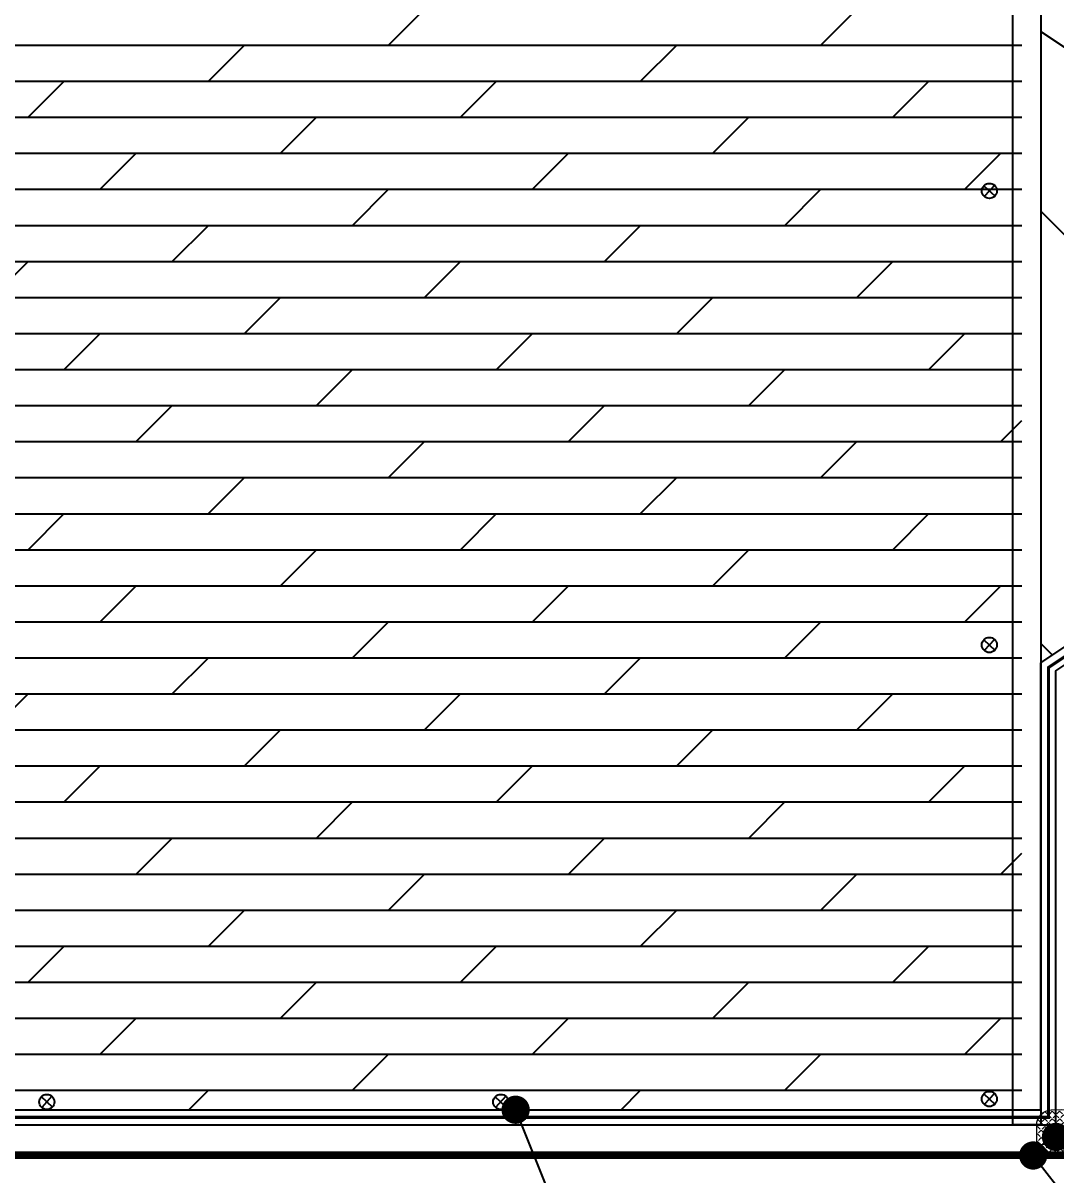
# Model space of a CAD drawing. Extents: x -89702 to 926017, y -610001 to -56924.
# Drawn here: x 54020 to 60847, y -131050 to -123439 of the extents above; entities that cross this region are included whole.
import ezdxf

# ---------------------------------------------------------------- set-up
doc = ezdxf.new("R2010")
doc.units = 0
doc.header["$LTSCALE"] = 10
doc.header["$MEASUREMENT"] = 0
doc.linetypes.add('CENTER', pattern=[2, 1.25, -0.25, 0.25, -0.25])
for name, color, linetype in [('DIM_LEAD', 3, 'Continuous'), ('W-_ANTICOLLISION防撞措施', 6, 'Continuous'), ('W-PLASTIC_RAILINGS塑木栏杆', 6, 'Continuous'), ('W-STEEL_FRAME钢架', 3, 'Continuous'), ('W-WOOD_FLOOR木地板', 30, 'Continuous')]:
    doc.layers.add(name, color=color, linetype=linetype)
doc.layers.add('护舷', color=40, linetype='Continuous', lineweight=15)
doc.layers.add('护角', color=8, linetype='Continuous', lineweight=9)
doc.styles.add('STANDARD_T3', font='simplex.shx', dxfattribs={"width": 0.7, "bigfont": 'gbcbig.shx'})
doc.dimstyles.new('W&&200', dxfattribs={"dimtxt": 700, "dimasz": 200, "dimexe": 500, "dimexo": 600, "dimgap": 200, "dimtad": 1, "dimdec": 0, "dimzin": 0, "dimdsep": 46, "dimtxsty": 'STANDARD_T3', "dimcen": 0.09, "dimclrd": 1, "dimclre": 1, "dimclrt": 7, "dimazin": 2, "dimtfac": 1, "dimtdec": 0, "dimtix": 1, "dimtmove": 2, "dimatfit": 3, "dimfxl": 0, "dimtolj": 1, "dimtzin": 0, "dimarcsym": 0})

# ---------------------------------------------------------------- blocks, each defined once
blk = doc.blocks.new('*D85')
at = {"layer": 'Defpoints', "color": 0, "transparency": 16777216}
for p in [(53713.31264249946, -130719.5643939077), (60847.30962359731, -130719.5643713261), (53713.31264249946, -134278.6058071854)]:
    blk.add_point(p, dxfattribs=at)
at = {"layer": 'W-WOOD_FLOOR木地板', "color": 1, "lineweight": -2, "transparency": 16777216}
for p, q in [((53713.31264249946, -134178.6058071854), (53713.31264249946, -134778.6058071854)), ((60847.30962359731, -134178.6058071854), (60847.30962359731, -134778.6058071854)), ((60647.30962359731, -134278.6058071854), (53913.31264249946, -134278.6058071854))]:
    blk.add_line(p, q, dxfattribs=at)
at = {"layer": 'W-WOOD_FLOOR木地板', "color": 1, "transparency": 16777216}
for points in [[(53913.31264249946, -134245.2724738521), (53913.31264249946, -134311.9391405187), (53713.31264249946, -134278.6058071854)], [(60647.30962359731, -134245.2724738521), (60647.30962359731, -134311.9391405187), (60847.30962359731, -134278.6058071854)]]:
    blk.add_solid(points, dxfattribs=at)
at = {"layer": 'W-WOOD_FLOOR木地板', "color": 7, "transparency": 16777216, "insert": (57280.31113304838, -133728.6058071854), "char_height": 700, "attachment_point": 5, "style": 'STANDARD_T3'}
blk.add_mtext('\\A1;7134', dxfattribs=at)
blk = doc.blocks.new('护角')
at = {"layer": '护角', "linetype": 'Continuous', "lineweight": 0}
h = blk.add_hatch(dxfattribs=at)
h.set_pattern_fill('ANGLE', color=40, scale=5, angle=45)
h.set_pattern_definition([(45, (0, 0), (-24.69570433294018, 24.69570433294018), [25.4, -9.525]), (135, (0, 0), (-24.69570433294018, -24.69570433294018), [25.4, -9.525])])
h.paths.add_polyline_path([(229.1164450852177, 176.9150141318005, 0.4142135623730951), (176.9150094857905, 229.1164497312276), (-7.144780909e-07, 229.1164497312184), (-7.144772098e-07, 100.0000039315675, 0.4142135623730972), (99.9999992855242, 3.9315682443e-06), (229.1164450852229, 3.9315700633e-06)])
h.paths.add_polyline_path([(176.9150094857905, 280.0000039315691), (66.85919910781743, 280.0000039315691), (-7.144781478e-07, 229.1164497312184), (176.9150094857905, 229.1164497312276)])
h.paths.add_polyline_path([(176.9150094857905, 280.0000039315283), (176.9150094857905, 229.1164497312276, -0.4142135623730951), (229.1164450852177, 176.9150141318005), (279.9999992855183, 176.9150141318014, 0.4142135623730926)])
h.paths.add_polyline_path([(279.9999992855228, 176.9150141318014), (229.1164450852177, 176.9150141318005), (229.1164450852229, 3.9315700349e-06), (279.9999992855237, 65.07846200155018)])
at = {"layer": '护角', "color": 40, "linetype": 'Continuous', "lineweight": 0}
for p, q in [((-7.144781193e-07, 229.1164497312184), (66.8591991078174, 280.0000039315691)), ((-7.144781193e-07, 229.1164497312184), (-7.144772098e-07, 100.0000039315673)), ((176.9150094857905, 229.1164497312184), (-7.144781193e-07, 229.1164497312184)), ((66.8591991078174, 280.0000039315691), (176.9150094857905, 280.0000039315691)), ((176.9150094857905, 229.1164497312184), (176.9150094857905, 280.0000039315282)), ((229.1164450852229, 176.9150141318005), (229.1164450852229, 3.9315700633e-06)), ((229.1164450852239, 176.9150141318005), (279.9999992855228, 176.9150141318014)), ((279.9999992855228, 176.9150141318005), (279.9999992855237, 65.07846200155018)), ((99.9999992855228, 3.9315682443e-06), (229.1164450852229, 3.9315700633e-06)), ((229.1164450852229, 3.9315700633e-06), (279.9999992855237, 65.07846200155018))]:
    blk.add_line(p, q, dxfattribs=at)
at = {"layer": '护角', "color": 1, "linetype": 'CENTER', "ltscale": 0.2}
for p, q in [((223.6164450852248, 229.1164497312193), (234.6164450852248, 229.1164497312193)), ((229.1164450852248, 223.6164497312193), (229.1164450852248, 234.6164497312193))]:
    blk.add_line(p, q, dxfattribs=at)
at = {"layer": '护角', "color": 40, "linetype": 'Continuous', "lineweight": 0}
for centre, radius, start, end in [((176.9150094857905, 176.9150141318005), 103.0849897997278, 0, 90), ((176.9150094857905, 176.9150141318005), 52.20143559942716, 0, 90), ((99.9999992855228, 100.0000039315682), 100, 180, 270)]:
    blk.add_arc(centre, radius, start, end, dxfattribs=at)
blk = doc.blocks.new('A$Cfe1adb12')
at = {"layer": '护舷', "rotation": 320.3357902113834}
blk.add_blockref('护角', (-1.959502696990967e-06, 178.7203795011155), dxfattribs=at)
blk = doc.blocks.new('dimaideng')
for p, q in [((564093.6504764834, -312859.8047351431), (564167.724875482, -312926.9834774132)), ((564164.890825282, -312856.9229590791), (564096.4845266835, -312929.8652534772))]:
    blk.add_line(p, q)
blk.add_circle((564130.6876759827, -312893.3941062782), 50)
blk = doc.blocks.new('*U70')
blk.add_blockref('dimaideng', (-564130.6876759827, 312893.3941062782))
blk = doc.blocks.new('*U71')
at = {"color": 0, "linetype": 'ByBlock', "lineweight": -2, "transparency": 16777216}
for p in [(3.673940397442059e-13, 6000), (1.83697019872103e-13, 3000), (0, 0)]:
    blk.add_blockref('*U70', p, dxfattribs=at)
blk = doc.blocks.new('*U56')
blk.add_blockref('dimaideng', (-564130.6876759827, 312893.3941062782))
blk = doc.blocks.new('*U57')
at = {"color": 0, "linetype": 'ByBlock', "lineweight": -2, "transparency": 16777216}
for p in [(1.83697019872103e-13, 3000), (0, 0)]:
    blk.add_blockref('*U56', p, dxfattribs=at)
blk = doc.blocks.new('*D2374')
at = {"layer": 'Defpoints', "color": 0, "transparency": 16777216}
for p in [(62347.18813954364, -126719.5643713257), (60847.30962359731, -130719.5643713261), (62347.18813954364, -134278.6058071854)]:
    blk.add_point(p, dxfattribs=at)
at = {"layer": 'W-WOOD_FLOOR木地板', "color": 1, "lineweight": -2, "transparency": 16777216}
for p, q in [((60847.30962359731, -134178.6058071854), (60847.30962359731, -134778.6058071854)), ((62347.18813954364, -134178.6058071854), (62347.18813954364, -134778.6058071854)), ((60647.30962359731, -134278.6058071854), (60447.30962359731, -134278.6058071854)), ((60847.30962359731, -134278.6058071854), (62347.18813954364, -134278.6058071854)), ((62547.18813954364, -134278.6058071854), (62747.18813954364, -134278.6058071854))]:
    blk.add_line(p, q, dxfattribs=at)
at = {"layer": 'W-WOOD_FLOOR木地板', "color": 1, "transparency": 16777216}
for points in [[(60647.30962359731, -134245.2724738521), (60647.30962359731, -134311.9391405187), (60847.30962359731, -134278.6058071854)], [(62547.18813954364, -134245.2724738521), (62547.18813954364, -134311.9391405187), (62347.18813954364, -134278.6058071854)]]:
    blk.add_solid(points, dxfattribs=at)
at = {"layer": 'W-WOOD_FLOOR木地板', "color": 7, "transparency": 16777216, "insert": (61597.24888157047, -133728.6058071854), "char_height": 700, "attachment_point": 5, "style": 'STANDARD_T3'}
blk.add_mtext('\\A1;1500', dxfattribs=at)

msp = doc.modelspace()

# ---------------------------------------------------------------- hatches: boundary and pattern name
at = {"layer": 'W-WOOD_FLOOR木地板'}
h = msp.add_hatch(dxfattribs=at)
h.set_pattern_fill('DOLMIT', color=256, scale=300)
h.set_pattern_definition([(0, (0, 0), (0, 238.122618), []), (45, (0, 0), (-476.2449108957954, 476.2449108957954), [336.756381, -673.512])])
edge = h.paths.add_edge_path()
edge.add_line((60622.30962324358, -102819.8312473243), (55146.09257740428, -102819.8038086314))
edge.add_line((55146.09257740428, -102819.8038086314), (53996.59387888265, -103586.136274318))
edge.add_line((53996.59387888265, -103586.136274318), (53996.59387888264, -106373.3797993869))
edge.add_line((53996.59387888264, -106373.3797993869), (49847.3093239218, -106373.3797993329))
edge.add_line((49847.3093239218, -106373.3797993329), (49847.30932390562, -102819.7957548155))
edge.add_line((49847.30932390562, -102819.7957548155), (46403.52305819088, -102819.7602622524))
edge.add_arc((36695.42038167642, -100101.547293762), 10081.46513755897, 318.1758005539471, 344.3580588203071, ccw=False)
edge.add_arc((8824.444655262174, -134926.5773190099), 45185.57901052471, 5.469640641015474, 38.457154601379614, ccw=False)
edge.add_line((53804.28669785825, -130619.5643936197), (60622.30962324358, -130619.5643716427))
edge.add_line((60622.30962324358, -130619.5643716427), (60622.30962324358, -102819.8312473243))
h.paths.add_polyline_path([(51947.30932160333, -115086.1362743181), (51947.30932160324, -106373.379799314), (53996.59387888265, -106376.3895366207), (53996.59387890477, -103586.1362742412), (57947.30932156596, -103586.136274318), (57947.30932156596, -115086.136274318)], flags=16)
h = msp.add_hatch(dxfattribs=at)
h.set_pattern_fill('DOLMIT', color=256, scale=300, angle=90)
h.set_pattern_definition([(90, (30020.58707908331, -641637.8774487574), (-238.122618, 1.45808050969144e-14), []), (135, (30020.58707908331, -641637.8774487574), (-476.2449108957955, -476.2449108957954), [336.756381, -673.512])])
h.paths.add_polyline_path([(62316.91057097964, -126620.5362798341), (60747.30962324358, -127666.9369075087), (60747.30962324358, -123497.5802094254), (62278.13886787745, -124504.5625809377), (87745.11426515062, -124505.7387785761), (87745.12280498969, -126620.536298184)])

# ---------------------------------------------------------------- linework, layer by layer
msp.add_lwpolyline([(60747.30962356011, -130719.5643719355), (60562.30962356011, -130719.5643719355), (60562.31012133946, -102719.8312473255), (60747.31012133946, -102719.8312473255)], close=True)
for points in [[(60747.30962324358, -123495.42821251), (62260.88738710323, -124504.5617841744), (87745.11426515062, -124505.7387785761)], [(60747.30962324358, -123497.5802094254), (62261.01196519629, -124504.5617899281), (87745.51125694823, -124505.7383709581)], [(60747.30962359731, -127666.0483998909), (62316.90853532334, -126619.5643713257), (87745.12280941464, -126618.3899638779)]]:
    msp.add_lwpolyline(points)
at = {"layer": 'DIM_LEAD'}
for p, q in [((57275.79816055088, -130619.5643826312), (57836.0588909602, -132019.0540101639)), ((60696.67824852397, -130921.8121127395), (61553.12330620317, -132019.0540101639))]:
    msp.add_line(p, q, dxfattribs=at)
at = {"layer": 'DIM_LEAD', "const_width": 93.33333333333333}
for points in [[(57258.45419011132, -130576.2404346674, 1), (57293.14213099045, -130662.888330595, 1)], [(60812.80435859391, -130830.4493132605, 1), (60881.8148886007, -130767.6109662159, 1)], [(60667.96433481812, -130885.0250370543, 1), (60725.39216222981, -130958.5991884248, 1)]]:
    msp.add_lwpolyline(points, format="xyb", close=True, dxfattribs=at)
at = {"layer": 'W-_ANTICOLLISION防撞措施', "color": 5, "const_width": 50}
msp.add_lwpolyline([(53530.80915762135, -130919.5643944853), (61047.30962430476, -130919.5643706931), (61047.30961316754, -127770.8441240001), (62407.74326659786, -126863.888365093), (88045.12280999194, -126863.8883464839), (88045.12280441239, -123964.0908268641), (62407.74326195312, -123964.09084561), (61047.30961318221, -123057.1350833592), (61047.30962290161, -115771.8160341809), (62407.74323146488, -114864.8602737421), (88045.12279978779, -114864.8602737422), (88045.12279422511, -111965.0627540038), (62407.74325318227, -111965.0627726712), (61047.30961957481, -111058.1069942368), (61047.30932177266, -102659.7596539145)], dxfattribs=at)
at = {"layer": 'W-PLASTIC_RAILINGS塑木栏杆', "color": 6, "const_width": 20}
msp.add_lwpolyline([(49848.11642196216, -102776.0491234604), (46384.63805278228, -102755.8664985374, -0.1071759358253954), (44168.91826957942, -106855.4412974278, -0.1451949333533635), (53758.82269349357, -130669.5643937635), (60797.30962342035, -130669.5643714844), (60797.30961269431, -127697.653411899), (62332.0493577802, -126679.1788319903), (87795.44873372486, -126669.3597801735), (87781.29733945878, -124260.8301521413), (62332.04935285298, -124270.5364171627), (60792.48813153553, -123234.823929585), (60797.30962308013, -115690.2567778514), (62332.0493205461, -114667.1647714186), (87806.41281024087, -114663.0818105347), (87795.12279470463, -112258.8151006151), (62338.82280866941, -112280.5339062178), (60797.30962431926, -111239.8767204791), (60797.30932567577, -102769.8319571087)], format="xyb", dxfattribs=at)
at = {"layer": 'W-STEEL_FRAME钢架'}
for points in [[(53713.31264249946, -130719.5643939077), (60847.30962359731, -130719.5643713261), (60847.30962359731, -127719.5643713257), (62347.18813954364, -126719.5643713257), (87845.12280479725, -126719.5643713257), (87845.12280479725, -124219.5643713257), (62347.18813467294, -124219.5643713257), (60847.30962304445, -123219.5643713257), (60847.30962304445, -115719.5643713257), (62347.18810272973, -114719.5643713257), (87845.26234875096, -114719.5643713257), (87845.26234875096, -112219.5643713257), (62347.18812444108, -112219.5643713257), (60847.30962337041, -111219.5643713257), (60847.30932390282, -102719.8322061561), (46327.34842417797, -102719.7598828285, -0.1190009023643237), (44077.01886307728, -106820.253490023, -0.1459321623787258)], [(53804.28669785825, -130619.5643936197), (60747.30962359731, -130619.5643716427), (60747.30962359731, -127666.0483998909), (62316.90853532334, -126619.5643713257), (87745.12280479725, -126619.5643713257), (87745.12280479725, -124319.5643713257), (62316.90853038017, -124319.5643713257), (60747.30962304445, -123273.0803426749), (60747.30962304445, -115666.0484006087), (62316.90849790041, -114619.5643713257), (87745.26234875096, -114619.5643713257), (87745.26234875096, -112319.5643713257), (62316.90851997095, -112319.5643713257), (60747.30962525593, -111273.080343723), (60747.30932742608, -102819.8317080615), (46403.52305819088, -102819.7602622524, -0.1149276412077018), (44208.07191270724, -106824.3447987533, -0.144937956361408)]]:
    msp.add_lwpolyline(points, format="xyb", close=True, dxfattribs=at)

# ---------------------------------------------------------------- block references
msp.add_blockref('*U71', (60407.15951283276, -130548.2816122435))
at = {"rotation": 270}
msp.add_blockref('*U57', (54177.18966908567, -130567.7899711216), dxfattribs=at)
at = {"xscale": -1, "rotation": 141.1010461387452}
msp.add_blockref('A$Cfe1adb12', (60830.98290600744, -130482.700000154), dxfattribs=at)

# ---------------------------------------------------------------- dimensions: what is measured, and where the dimension line sits
at = {"layer": 'W-WOOD_FLOOR木地板'}
for base, p2, picture, middle in [((62347.18813954364, -134278.6058071854), (62347.18813954364, -126719.5643713257), '*D2374', (61597.24888157047, -133728.6058071854)), ((53713.31264249946, -134278.6058071854), (53713.31264249946, -130719.5643939077), '*D85', (57280.31113304838, -133728.6058071854))]:
    dim = msp.add_linear_dim(base=base, p1=(60847.30962359731, -130719.5643713261), p2=p2, angle=180, dimstyle='W&&200', override={"dimfxlon": 1}, dxfattribs=at)
    dim.commit()
    dim.dimension.update_dxf_attribs({"geometry": picture, "text_midpoint": middle})

doc.saveas('drawing.dxf')
